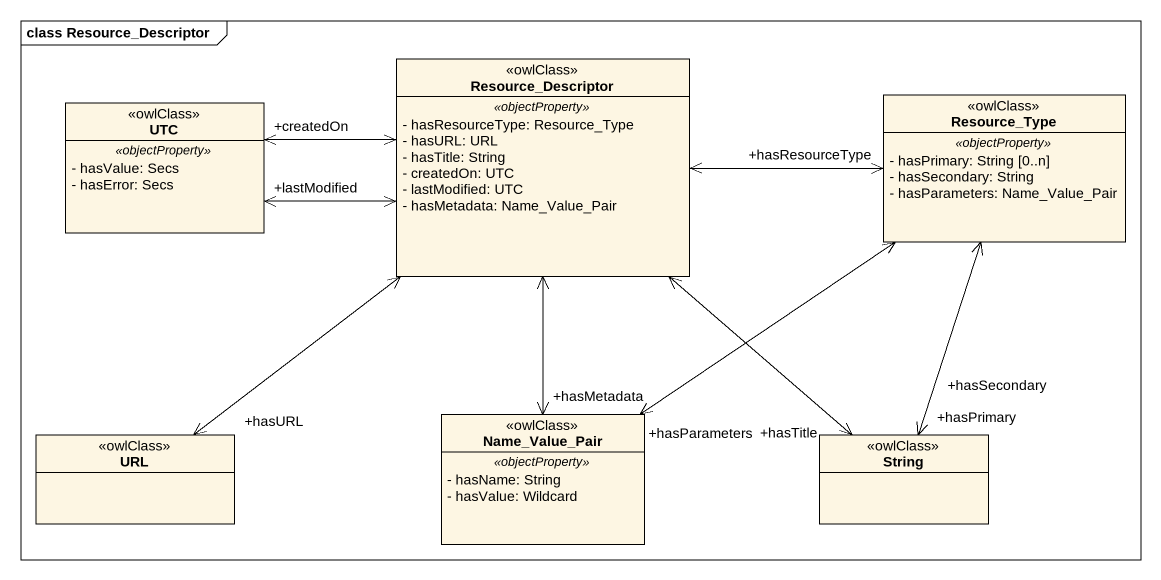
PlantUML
@startuml
mainframe class Resource_Descriptor
hide circle
hide empty members
skinparam classAttributeIconSize 0
class Resource_Descriptor <<owlClass>> {
  .. <<objectProperty>> ..
  - hasResourceType: Resource_Type
  - hasURL: URL
  - hasTitle: String
  - createdOn: UTC
  - lastModified: UTC
  - hasMetadata: Name_Value_Pair
}
class UTC <<owlClass>> {
  .. <<objectProperty>> ..
  - hasValue: Secs
  - hasError: Secs
}
class Resource_Type <<owlClass>> {
  .. <<objectProperty>> ..
  - hasPrimary: String [0..n]
  - hasSecondary: String
  - hasParameters: Name_Value_Pair
}
class URL <<owlClass>>
class Name_Value_Pair <<owlClass>> {
  .. <<objectProperty>> ..
  - hasName: String
  - hasValue: Wildcard
}
class String <<owlClass>>
Resource_Descriptor <-left-> "+createdOn" UTC
Resource_Descriptor <-left-> "+lastModified" UTC
Resource_Descriptor <-right-> "+hasResourceType" Resource_Type
Resource_Descriptor <--> "+hasURL" URL
Resource_Descriptor <--> "+hasMetadata" Name_Value_Pair
Resource_Descriptor <--> "+hasTitle" String
Resource_Type <--> "+hasParameters" Name_Value_Pair
Resource_Type <--> "+hasPrimary" String
Resource_Type <--> "+hasSecondary" String
@enduml
